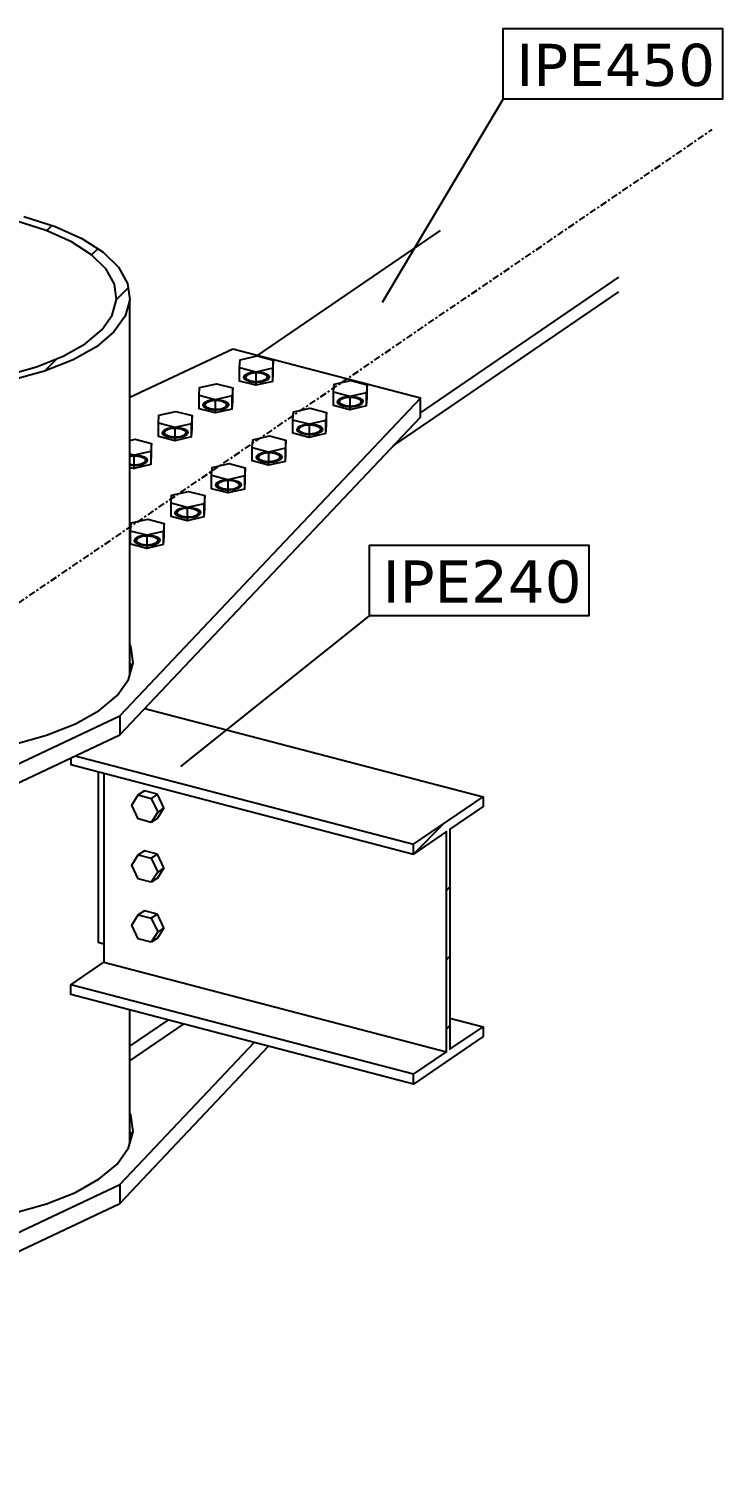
# Model space of a CAD drawing. Header units: millimetres. Extents: x 15962 to 71432, y 9666 to 72266.
# Drawn here: x 29107 to 29736, y 33280 to 34577 of the extents above; entities that cross this region are included whole.
import ezdxf

# ---------------------------------------------------------------- set-up
doc = ezdxf.new("R2010")
doc.units = ezdxf.units.MM
doc.header["$LTSCALE"] = 2
doc.linetypes.add('DXK_LINE_DOT3', pattern=[5.9187, 2.979, -0.9799, 0.9799, -0.9799])
doc.styles.add('Arial Narrow', font='verdana.ttf', dxfattribs={"height": 0.2})

msp = doc.modelspace()

# ---------------------------------------------------------------- hatches: boundary and pattern name
at = {"linetype": 'Continuous'}
h = msp.add_hatch(dxfattribs=at)
h.set_pattern_fill('', scale=14, style=0, pattern_type=0)
h.set_pattern_definition([(45, (28920.57, 34253.684), (-31.431, 31.431), [])])
h.paths.add_polyline_path([(28888.9726, 34260.4151), (28920.5708, 34253.6841), (28954.4547, 34249.3743), (28989.5947, 34247.6166), (29024.923, 34248.4644), (29059.3662, 34251.892), (29091.8779, 34257.7952), (29121.4701, 34265.9946), (29147.2436, 34276.2411), (29168.4155, 34288.2234), (29184.3423, 34301.5774), (29194.5402, 34315.8974), (29198.6993, 34330.7482), (29196.6932, 34345.6786), (29188.5829, 34360.2349), (29174.6148, 34373.9749), (29155.2133, 34386.4811), (29130.9679, 34397.3735), (29102.6154, 34406.3211), (29071.0171, 34413.0521), (29037.1332, 34417.3619), (29001.9933, 34419.1196), (28966.6649, 34418.2718), (28932.2217, 34414.8442), (28899.7101, 34408.941), (28870.1179, 34400.7416), (28844.3443, 34390.4951), (28823.1725, 34378.5128), (28807.2456, 34365.1588), (28797.0477, 34350.8388), (28792.8886, 34335.988), (28794.8947, 34321.0576), (28803.0051, 34306.5013), (28816.9732, 34292.7613), (28836.3746, 34280.2551), (28860.62, 34269.3627)])
h.paths.add_polyline_path([(28845.7984, 34283.3948), (28827.5438, 34295.1617), (28814.4014, 34308.0895), (28806.7706, 34321.7854), (28804.8831, 34335.8332), (28808.7963, 34349.8061), (28818.3913, 34363.2795), (28833.3767, 34375.8441), (28853.297, 34387.1181), (28877.547, 34396.7589), (28905.3899, 34404.4737), (28935.9797, 34410.0279), (28968.3869, 34413.2528), (29001.6268, 34414.0505), (29034.6895, 34412.3967), (29066.5704, 34408.3417), (29096.3008, 34402.0086), (29122.9773, 34393.5899), (29145.7895, 34383.3414), (29164.0441, 34371.5745), (29177.1865, 34358.6467), (29184.8174, 34344.9509), (29186.7049, 34330.903), (29182.7917, 34316.9301), (29173.1966, 34303.4567), (29158.2113, 34290.8921), (29138.2909, 34279.6181), (29114.0409, 34269.9773), (29086.198, 34262.2625), (29055.6083, 34256.7083), (29023.2011, 34253.4834), (28989.9611, 34252.6857), (28956.8984, 34254.3395), (28925.0175, 34258.3945), (28895.2871, 34264.7276), (28868.6106, 34273.1463)])
h = msp.add_hatch(dxfattribs=at)
h.set_pattern_fill('', scale=14, style=0, pattern_type=0)
h.set_pattern_definition([(45, (29455.725, 33827.993), (-31.431, 31.431), [])])
h.paths.add_polyline_path([(29455.7249, 33836.8749), (29455.7249, 33827.9931), (29485.6664, 33848.4415), (29485.6664, 33648.6912), (29455.7249, 33628.2428), (29455.7249, 33619.361), (29518.8705, 33662.4859), (29518.8705, 33671.3678), (29488.9289, 33650.9193), (29488.9289, 33850.6696), (29518.8705, 33871.118), (29518.8705, 33879.9998)])

# ---------------------------------------------------------------- linework, layer by layer
at = {"color": 7, "linetype": 'Continuous'}
for p, q in [((29427.6152, 34328.6302), (29536.9994, 34512.7809)), ((29328.2362, 34256.7421), (29328.2362, 34268.7054)), ((29328.2362, 34256.7421), (29312.9825, 34253.2744)), ((29291.4291, 34231.5786), (29291.4291, 34243.5419)), ((29413.296, 34234.5202), (29413.296, 34246.4834)), ((29291.4291, 34231.5786), (29276.1754, 34228.1109)), ((29413.296, 34234.5202), (29398.0424, 34231.0525)), ((29254.6219, 34206.4151), (29254.6219, 34218.3784)), ((29376.4889, 34209.3567), (29376.4889, 34221.3199)), ((29254.6219, 34206.4151), (29239.3683, 34202.9474)), ((29376.4889, 34209.3567), (29361.2352, 34205.889)), ((29339.6818, 34184.1932), (29339.6818, 34196.1564)), ((29339.6818, 34184.1932), (29324.4281, 34180.7255)), ((29302.8746, 34159.0297), (29302.8746, 34170.993)), ((29302.8746, 34159.0297), (29287.621, 34155.562)), ((29266.0675, 34133.8662), (29266.0675, 34145.8295)), ((29266.0675, 34133.8662), (29250.8139, 34130.3985)), ((29229.2604, 34108.7027), (29229.2604, 34120.666)), ((29229.2604, 34108.7027), (29214.0067, 34105.235)), ((29245.0627, 33907.5088), (29415.9507, 34044.142)), ((29223.6969, 33882.3318), (29218.1401, 33878.5368)), ((29229.5883, 33869.9154), (29223.6969, 33882.3318)), ((29229.5883, 33869.9154), (29224.0315, 33866.1204)), ((29223.6969, 33827.9534), (29218.1401, 33824.1584)), ((29229.5883, 33815.5369), (29223.6969, 33827.9534)), ((29229.5883, 33815.5369), (29224.0315, 33811.7419)), ((29223.6969, 33773.5749), (29218.1401, 33769.7799)), ((29229.5883, 33761.1585), (29223.6969, 33773.5749)), ((29229.5883, 33761.1585), (29224.0315, 33757.3635))]:
    msp.add_line(p, q, dxfattribs=at)
at = {"color": 1, "linetype": 'DXK_LINE_DOT3'}
msp.add_line((28267.0398, 33488.2994), (29726.6387, 34485.1233), dxfattribs=at)
at = {"color": 2, "linetype": 'Continuous'}
for p, q in [((29314.4661, 34280.2015), (29480.2892, 34393.5624)), ((29462.0565, 34228.3931), (29641.8562, 34351.3087)), ((29198.6993, 33990.8314), (29198.6993, 34330.7482)), ((29437.406, 34198.3093), (29641.8562, 34338.0766)), ((29462.0565, 34241.6031), (29189.6743, 33953.4928)), ((29212.2775, 33960.1813), (29518.8705, 33879.9998)), ((29175.2878, 33901.3341), (29175.2878, 33729.8627)), ((29198.6993, 33565.773), (29198.6993, 33686.5794)), ((29198.6993, 33653.7491), (29233.4348, 33677.4952)), ((29198.6993, 33640.517), (29247.4348, 33673.8339)), ((29488.9289, 33679.1982), (29518.8705, 33671.3678)), ((29311.3367, 33657.122), (29189.6743, 33528.4344))]:
    msp.add_line(p, q, dxfattribs=at)
for points in [[(29086.198, 34262.2625), (29114.0409, 34269.9773), (29138.2909, 34279.6181), (29158.2113, 34290.8921), (29173.1966, 34303.4567), (29182.7917, 34316.9301), (29186.7049, 34330.903), (29184.8174, 34344.9509), (29177.1865, 34358.6467), (29164.0441, 34371.5745), (29145.7895, 34383.3414), (29122.9773, 34393.5899), (29096.3008, 34402.0086)], [(29102.6154, 34406.3211), (29130.9679, 34397.3735), (29155.2133, 34386.4811), (29174.6148, 34373.9749), (29188.5829, 34360.2349), (29196.6932, 34345.6786), (29198.6993, 34330.7482), (29194.5402, 34315.8974), (29184.3423, 34301.5774), (29168.4155, 34288.2234), (29147.2436, 34276.2411), (29121.4701, 34265.9946), (29091.8779, 34257.7952)], [(28792.8886, 34017.5628), (28789.89, 34006.8558), (28791.9258, 33991.7047), (28800.156, 33976.9333), (28814.3305, 33962.9902), (28834.0187, 33950.2992), (28858.6224, 33939.2458), (28887.3939, 33930.166), (28919.4592, 33923.3355), (28953.8438, 33918.962), (28989.5031, 33917.1784), (29025.3535, 33918.0387), (29060.3057, 33921.5169), (29093.2978, 33927.5073), (29123.3273, 33935.8279), (29149.4818, 33946.2259), (29170.9665, 33958.3853), (29187.1287, 33971.9366), (29197.4773, 33986.4682), (29201.6979, 34001.5385), (29199.6621, 34016.6895), (29198.6993, 34018.4176)], [(29198.6993, 34001.1978), (29199.6621, 33999.4697), (29200.1343, 33995.9555)], [(28700.3766, 33704.9108), (28700.3766, 33722.1307), (29189.6743, 33953.4928), (29189.6743, 33936.2729)], [(29149.0688, 33917.0728), (29455.7249, 33836.8749), (29518.8705, 33879.9998), (29518.8705, 33871.118), (29488.9289, 33850.6696), (29488.9289, 33650.9193), (29518.8705, 33671.3678), (29518.8705, 33662.4859), (29455.7249, 33619.361), (29145.3463, 33700.5325), (29145.3463, 33709.4143)], [(29145.3463, 33915.3126), (29145.3463, 33909.1645), (29455.7249, 33827.9931)], [(29170.0468, 33902.7047), (29170.0468, 33748.0906), (29175.2878, 33746.7199)], [(29455.7249, 33619.361), (29455.7249, 33628.2428), (29485.6664, 33648.6912), (29485.6664, 33848.4415), (29455.7249, 33827.9931), (29455.7249, 33836.8749)], [(29455.7249, 33628.2428), (29145.3463, 33709.4143), (29175.2878, 33729.8627), (29485.6664, 33648.6912)], [(28677.8915, 33285.7319), (28700.3766, 33279.8525), (29189.6743, 33511.2146), (29324.3893, 33653.7084)], [(28943.4883, 33495.2208), (28953.8438, 33493.9037), (28989.5031, 33492.12), (29025.3535, 33492.9803), (29060.3057, 33496.4586), (29093.2978, 33502.449), (29123.3273, 33510.7696), (29149.4818, 33521.1675), (29170.9665, 33533.3269), (29187.1287, 33546.8783), (29197.4773, 33561.4099), (29201.6979, 33576.4801), (29199.6621, 33591.6312), (29198.6993, 33593.3593)], [(29198.6993, 33576.1394), (29199.6621, 33574.4113), (29200.1343, 33570.8971)], [(28700.3766, 33279.8525), (28700.3766, 33297.0723), (29189.6743, 33528.4344), (29189.6743, 33511.2146)]]:
    msp.add_lwpolyline(points, dxfattribs=at)
at = {"color": 7, "linetype": 'Continuous'}
for points in [[(29312.9825, 34265.2377), (29298.2497, 34269.0866), (29298.7706, 34276.4033), (29314.0242, 34279.871), (29328.757, 34276.022), (29328.2362, 34268.7054)], [(29319.5503, 34264.7251), (29322.2771, 34263.733), (29324.1451, 34262.4334), (29324.9714, 34260.9535), (29324.6751, 34259.4381), (29323.2853, 34258.0355), (29320.9379, 34256.8831), (29317.8628, 34256.0937), (29314.361, 34255.7445), (29310.7752, 34255.8697), (29307.4565, 34256.4571), (29304.7297, 34257.4491), (29302.8617, 34258.7487), (29302.0354, 34260.2286), (29302.3317, 34261.744), (29303.7215, 34263.1466), (29306.0689, 34264.299), (29309.1439, 34265.0884), (29312.6458, 34265.4376), (29316.2315, 34265.3124)], [(29276.1754, 34240.0742), (29261.4426, 34243.9231), (29261.9635, 34251.2398), (29277.2171, 34254.7075), (29291.9499, 34250.8585), (29291.4291, 34243.5419)], [(29318.2407, 34256.8692), (29313.2027, 34256.3668), (29308.2452, 34256.9963), (29304.6967, 34258.589), (29303.5079, 34260.7181), (29304.9974, 34262.8132), (29308.7661, 34264.3129), (29313.8041, 34264.8153), (29318.7615, 34264.1858), (29322.3101, 34262.5931), (29323.4989, 34260.464), (29322.0094, 34258.3689)], [(29398.0424, 34243.0157), (29383.3096, 34246.8647), (29383.8304, 34254.1813), (29399.0841, 34257.649), (29413.8169, 34253.8001), (29413.296, 34246.4834)], [(29282.7431, 34239.5616), (29285.47, 34238.5695), (29287.3379, 34237.2699), (29288.1642, 34235.79), (29287.868, 34234.2746), (29286.4781, 34232.872), (29284.1308, 34231.7196), (29281.0557, 34230.9302), (29277.5539, 34230.581), (29273.9681, 34230.7062), (29270.6494, 34231.2936), (29267.9226, 34232.2856), (29266.0546, 34233.5852), (29265.2283, 34235.0651), (29265.5245, 34236.5805), (29266.9144, 34237.9831), (29269.2617, 34239.1355), (29272.3368, 34239.9249), (29275.8386, 34240.2741), (29279.4244, 34240.1489)], [(29281.4336, 34231.7057), (29276.3956, 34231.2033), (29271.4381, 34231.8328), (29267.8896, 34233.4255), (29266.7008, 34235.5547), (29268.1903, 34237.6498), (29271.9589, 34239.1494), (29276.997, 34239.6518), (29281.9544, 34239.0224), (29285.503, 34237.4296), (29286.6917, 34235.3005), (29285.2022, 34233.2054)], [(29404.6101, 34242.5031), (29407.3369, 34241.5111), (29409.2049, 34240.2115), (29410.0312, 34238.7315), (29409.7349, 34237.2161), (29408.3451, 34235.8136), (29405.9977, 34234.6612), (29402.9227, 34233.8717), (29399.4208, 34233.5225), (29395.8351, 34233.6477), (29392.5163, 34234.2351), (29389.7895, 34235.2271), (29387.9215, 34236.5267), (29387.0952, 34238.0067), (29387.3915, 34239.5221), (29388.7813, 34240.9246), (29391.1287, 34242.077), (29394.2038, 34242.8665), (29397.7056, 34243.2157), (29401.2914, 34243.0905)], [(29403.3005, 34234.6472), (29398.2625, 34234.1448), (29393.3051, 34234.7743), (29389.7565, 34236.367), (29388.5677, 34238.4962), (29390.0572, 34240.5913), (29393.8259, 34242.091), (29398.8639, 34242.5934), (29403.8214, 34241.9639), (29407.3699, 34240.3712), (29408.5587, 34238.242), (29407.0692, 34236.1469)], [(29239.3683, 34214.9107), (29224.6355, 34218.7596), (29225.1563, 34226.0763), (29240.41, 34229.544), (29255.1428, 34225.695), (29254.6219, 34218.3784)], [(29361.2352, 34217.8522), (29346.5025, 34221.7012), (29347.0233, 34229.0178), (29362.2769, 34232.4855), (29377.0097, 34228.6366), (29376.4889, 34221.3199)], [(29245.936, 34214.3981), (29248.6628, 34213.4061), (29250.5308, 34212.1065), (29251.3571, 34210.6265), (29251.0608, 34209.1111), (29249.671, 34207.7086), (29247.3237, 34206.5562), (29244.2486, 34205.7667), (29240.7467, 34205.4175), (29237.161, 34205.5427), (29233.8422, 34206.1301), (29231.1154, 34207.1221), (29229.2475, 34208.4217), (29228.4212, 34209.9016), (29228.7174, 34211.4171), (29230.1073, 34212.8196), (29232.4546, 34213.972), (29235.5297, 34214.7614), (29239.0315, 34215.1107), (29242.6173, 34214.9855)], [(29244.6265, 34206.5422), (29239.5884, 34206.0398), (29234.631, 34206.6693), (29231.0824, 34208.262), (29229.8937, 34210.3912), (29231.3832, 34212.4863), (29235.1518, 34213.986), (29240.1898, 34214.4884), (29245.1473, 34213.8589), (29248.6958, 34212.2662), (29249.8846, 34210.137), (29248.3951, 34208.0419)], [(29367.803, 34217.3396), (29370.5298, 34216.3476), (29372.3978, 34215.048), (29373.2241, 34213.5681), (29372.9278, 34212.0526), (29371.538, 34210.6501), (29369.1906, 34209.4977), (29366.1155, 34208.7083), (29362.6137, 34208.359), (29359.0279, 34208.4843), (29355.7092, 34209.0716), (29352.9824, 34210.0637), (29351.1144, 34211.3632), (29350.2881, 34212.8432), (29350.5844, 34214.3586), (29351.9742, 34215.7611), (29354.3216, 34216.9135), (29357.3967, 34217.703), (29360.8985, 34218.0522), (29364.4843, 34217.927)], [(29366.4934, 34209.4838), (29361.4554, 34208.9813), (29356.4979, 34209.6108), (29352.9494, 34211.2035), (29351.7606, 34213.3327), (29353.2501, 34215.4278), (29357.0188, 34216.9275), (29362.0568, 34217.4299), (29367.0142, 34216.8004), (29370.5628, 34215.2077), (29371.7516, 34213.0785), (29370.2621, 34210.9834)], [(29324.4281, 34192.6887), (29309.6953, 34196.5377), (29310.2162, 34203.8544), (29325.4698, 34207.3221), (29340.2026, 34203.4731), (29339.6818, 34196.1564)], [(29330.9958, 34192.1761), (29333.7227, 34191.1841), (29335.5906, 34189.8845), (29336.4169, 34188.4046), (29336.1207, 34186.8892), (29334.7308, 34185.4866), (29332.3835, 34184.3342), (29329.3084, 34183.5448), (29325.8066, 34183.1956), (29322.2208, 34183.3208), (29318.9021, 34183.9081), (29316.1753, 34184.9002), (29314.3073, 34186.1998), (29313.481, 34187.6797), (29313.7773, 34189.1951), (29315.1671, 34190.5977), (29317.5144, 34191.7501), (29320.5895, 34192.5395), (29324.0914, 34192.8887), (29327.6771, 34192.7635)], [(29329.6863, 34184.3203), (29324.6483, 34183.8179), (29319.6908, 34184.4474), (29316.1423, 34186.0401), (29314.9535, 34188.1692), (29316.443, 34190.2643), (29320.2116, 34191.764), (29325.2497, 34192.2664), (29330.2071, 34191.6369), (29333.7557, 34190.0442), (29334.9444, 34187.915), (29333.4549, 34185.8199)], [(29287.621, 34167.5253), (29272.8882, 34171.3742), (29273.409, 34178.6909), (29288.6627, 34182.1586), (29303.3955, 34178.3096), (29302.8746, 34170.993)], [(29294.1887, 34167.0126), (29296.9155, 34166.0206), (29298.7835, 34164.721), (29299.6098, 34163.2411), (29299.3135, 34161.7257), (29297.9237, 34160.3231), (29295.5764, 34159.1707), (29292.5013, 34158.3813), (29288.9995, 34158.0321), (29285.4137, 34158.1573), (29282.095, 34158.7446), (29279.3681, 34159.7367), (29277.5002, 34161.0363), (29276.6739, 34162.5162), (29276.9701, 34164.0316), (29278.36, 34165.4342), (29280.7073, 34166.5866), (29283.7824, 34167.376), (29287.2842, 34167.7252), (29290.87, 34167.6)], [(29292.8792, 34159.1568), (29287.8411, 34158.6544), (29282.8837, 34159.2839), (29279.3351, 34160.8766), (29278.1464, 34163.0057), (29279.6359, 34165.1008), (29283.4045, 34166.6005), (29288.4425, 34167.1029), (29293.4, 34166.4734), (29296.9485, 34164.8807), (29298.1373, 34162.7516), (29296.6478, 34160.6565)], [(29250.8139, 34142.3618), (29236.0811, 34146.2107), (29236.6019, 34153.5274), (29251.8556, 34156.9951), (29266.5884, 34153.1461), (29266.0675, 34145.8295)], [(29257.3816, 34141.8492), (29260.1084, 34140.8571), (29261.9764, 34139.5575), (29262.8027, 34138.0776), (29262.5064, 34136.5622), (29261.1166, 34135.1596), (29258.7692, 34134.0072), (29255.6942, 34133.2178), (29252.1923, 34132.8686), (29248.6066, 34132.9938), (29245.2878, 34133.5812), (29242.561, 34134.5732), (29240.693, 34135.8728), (29239.8667, 34137.3527), (29240.163, 34138.8681), (29241.5528, 34140.2707), (29243.9002, 34141.4231), (29246.9753, 34142.2125), (29250.4771, 34142.5617), (29254.0629, 34142.4365)], [(29256.072, 34133.9933), (29251.034, 34133.4909), (29246.0766, 34134.1204), (29242.528, 34135.7131), (29241.3392, 34137.8422), (29242.8287, 34139.9374), (29246.5974, 34141.437), (29251.6354, 34141.9394), (29256.5929, 34141.3099), (29260.1414, 34139.7172), (29261.3302, 34137.5881), (29259.8407, 34135.493)], [(29214.0067, 34117.1983), (29199.2739, 34121.0472), (29199.7948, 34128.3639), (29215.0484, 34131.8316), (29229.7812, 34127.9826), (29229.2604, 34120.666)], [(29220.5745, 34116.6857), (29223.3013, 34115.6936), (29225.1693, 34114.3941), (29225.9956, 34112.9141), (29225.6993, 34111.3987), (29224.3095, 34109.9962), (29221.9621, 34108.8438), (29218.887, 34108.0543), (29215.3852, 34107.7051), (29211.7994, 34107.8303), (29208.4807, 34108.4177), (29205.7539, 34109.4097), (29203.8859, 34110.7093), (29203.0596, 34112.1892), (29203.3559, 34113.7046), (29204.7457, 34115.1072), (29207.0931, 34116.2596), (29210.1682, 34117.049), (29213.67, 34117.3983), (29217.2558, 34117.273)], [(29219.2649, 34108.8298), (29214.2269, 34108.3274), (29209.2694, 34108.9569), (29205.7209, 34110.5496), (29204.5321, 34112.6788), (29206.0216, 34114.7739), (29209.7903, 34116.2735), (29214.8283, 34116.7759), (29219.7857, 34116.1465), (29223.3343, 34114.5538), (29224.5231, 34112.4246), (29223.0336, 34110.3295)], [(29218.1401, 33856.7855), (29206.3572, 33859.867), (29200.4658, 33872.2834), (29206.3572, 33881.6183), (29218.1401, 33878.5368), (29224.0315, 33866.1204)], [(29218.1401, 33802.407), (29206.3572, 33805.4885), (29200.4658, 33817.9049), (29206.3572, 33827.2399), (29218.1401, 33824.1584), (29224.0315, 33811.7419)], [(29218.1401, 33748.0285), (29206.3572, 33751.11), (29200.4658, 33763.5265), (29206.3572, 33772.8614), (29218.1401, 33769.7799), (29224.0315, 33757.3635)]]:
    msp.add_lwpolyline(points, close=True, dxfattribs=at)
for points in [[(29312.9825, 34265.2377), (29312.9825, 34253.2744), (29298.2497, 34257.1234), (29298.2497, 34269.0866)], [(29328.2362, 34256.7421), (29328.757, 34264.0588), (29328.757, 34276.022)], [(29413.296, 34234.5202), (29413.8169, 34241.8368), (29413.8169, 34253.8001)], [(29276.1754, 34240.0742), (29276.1754, 34228.1109), (29261.4426, 34231.9599), (29261.4426, 34243.9231)], [(29291.4291, 34231.5786), (29291.9499, 34238.8953), (29291.9499, 34250.8585)], [(29398.0424, 34243.0157), (29398.0424, 34231.0525), (29383.3096, 34234.9014), (29383.3096, 34246.8647)], [(29376.4889, 34209.3567), (29377.0097, 34216.6733), (29377.0097, 34228.6366)], [(29239.3683, 34214.9107), (29239.3683, 34202.9474), (29224.6355, 34206.7964), (29224.6355, 34218.7596)], [(29254.6219, 34206.4151), (29255.1428, 34213.7318), (29255.1428, 34225.695)], [(29361.2352, 34217.8522), (29361.2352, 34205.889), (29346.5025, 34209.7379), (29346.5025, 34221.7012)], [(29198.6993, 34203.2658), (29203.6029, 34204.3805), (29218.3356, 34200.5316), (29217.8148, 34193.2149), (29217.8148, 34181.2516), (29202.5612, 34177.7839)], [(29217.8148, 34181.2516), (29218.3356, 34188.5683), (29218.3356, 34200.5316)], [(29339.6818, 34184.1932), (29340.2026, 34191.5098), (29340.2026, 34203.4731)], [(29217.8148, 34193.2149), (29202.5612, 34189.7472), (29198.6993, 34190.7561)], [(29198.6993, 34189.592), (29198.7226, 34189.598), (29202.2244, 34189.9472), (29205.8102, 34189.822), (29209.1289, 34189.2346), (29211.8557, 34188.2426), (29213.7237, 34186.943), (29214.55, 34185.463), (29214.2537, 34183.9476), (29212.8639, 34182.5451), (29210.5165, 34181.3927), (29207.4414, 34180.6032), (29203.9396, 34180.254), (29200.3538, 34180.3792), (29198.6993, 34180.6721)], [(29198.6993, 34178.7929), (29202.5612, 34177.7839), (29202.5612, 34189.7472)], [(29198.6993, 34188.8578), (29203.3827, 34189.3249), (29208.3402, 34188.6954), (29211.8887, 34187.1027), (29213.0775, 34184.9735), (29211.588, 34182.8784), (29207.8193, 34181.3787), (29202.7813, 34180.8763), (29198.6993, 34181.3947)], [(29324.4281, 34192.6887), (29324.4281, 34180.7255), (29309.6953, 34184.5744), (29309.6953, 34196.5377)], [(29302.8746, 34159.0297), (29303.3955, 34166.3463), (29303.3955, 34178.3096)], [(29287.621, 34167.5253), (29287.621, 34155.562), (29272.8882, 34159.4109), (29272.8882, 34171.3742)], [(29266.0675, 34133.8662), (29266.5884, 34141.1829), (29266.5884, 34153.1461)], [(29250.8139, 34142.3618), (29250.8139, 34130.3985), (29236.0811, 34134.2475), (29236.0811, 34146.2107)], [(29229.2604, 34108.7027), (29229.7812, 34116.0194), (29229.7812, 34127.9826)], [(29214.0067, 34117.1983), (29214.0067, 34105.235), (29199.2739, 34109.084), (29199.2739, 34121.0472)], [(29223.6969, 33882.3318), (29211.914, 33885.4133), (29206.3572, 33881.6183)], [(29229.5883, 33869.9154), (29223.6969, 33860.5805), (29218.1401, 33856.7855)], [(29223.6969, 33827.9534), (29211.914, 33831.0349), (29206.3572, 33827.2399)], [(29229.5883, 33815.5369), (29223.6969, 33806.202), (29218.1401, 33802.407)], [(29223.6969, 33773.5749), (29211.914, 33776.6564), (29206.3572, 33772.8614)], [(29229.5883, 33761.1585), (29223.6969, 33751.8235), (29218.1401, 33748.0285)]]:
    msp.add_lwpolyline(points, dxfattribs=at)

# ---------------------------------------------------------------- wipeouts: each hides what was drawn before it
at = {"color": 0}
msp.add_wipeout([(29723.8431, 34524.7809), (29723.8431, 34564.7809), (29548.9994, 34564.7809), (29548.9994, 34524.7809)], dxfattribs=at)

# ---------------------------------------------------------------- next in the draw order: wipeouts: each hides what was drawn before it
for points in [[(29723.8431, 34524.7809), (29723.8431, 34564.7809), (29548.9994, 34564.7809), (29548.9994, 34524.7809)], [(29602.7945, 34056.142), (29602.7945, 34096.142), (29427.9507, 34096.142), (29427.9507, 34056.142)]]:
    msp.add_wipeout(points, dxfattribs=at)

# ---------------------------------------------------------------- next in the draw order: linework, layer by layer
at = {"color": 7, "linetype": 'Continuous'}
msp.add_lwpolyline([(29536.9994, 34512.7809), (29536.9994, 34576.7809), (29735.8431, 34576.7809), (29735.8431, 34512.7809)], close=True, dxfattribs=at)

# ---------------------------------------------------------------- next in the draw order: texts
at = {"color": 3, "style": 'Arial Narrow'}
msp.add_text('IPE450', height=38.20312, dxfattribs=at).set_placement((29548.9994, 34524.7809))

# ---------------------------------------------------------------- next in the draw order: wipeouts: each hides what was drawn before it
at = {"color": 0}
msp.add_wipeout([(29602.7945, 34056.142), (29602.7945, 34096.142), (29427.9507, 34096.142), (29427.9507, 34056.142)], dxfattribs=at)

# ---------------------------------------------------------------- next in the draw order: linework, layer by layer
at = {"color": 2, "linetype": 'Continuous'}
msp.add_lwpolyline([(28792.8886, 34045.3655), (28530.318, 33766.598), (28530.318, 33749.3781), (28700.3766, 33704.9108), (29189.6743, 33936.2729), (29462.0565, 34224.3832), (29462.0565, 34241.6031), (29291.986, 34286.0806), (29198.6993, 34242.0701)], dxfattribs=at)
at = {"color": 7, "linetype": 'Continuous'}
msp.add_lwpolyline([(29415.9507, 34044.142), (29415.9507, 34108.142), (29614.7945, 34108.142), (29614.7945, 34044.142)], close=True, dxfattribs=at)

# ---------------------------------------------------------------- next in the draw order: texts
at = {"color": 3, "style": 'Arial Narrow'}
msp.add_text('IPE240', height=38.20312, dxfattribs=at).set_placement((29427.9507, 34056.142))

doc.saveas('drawing.dxf')
